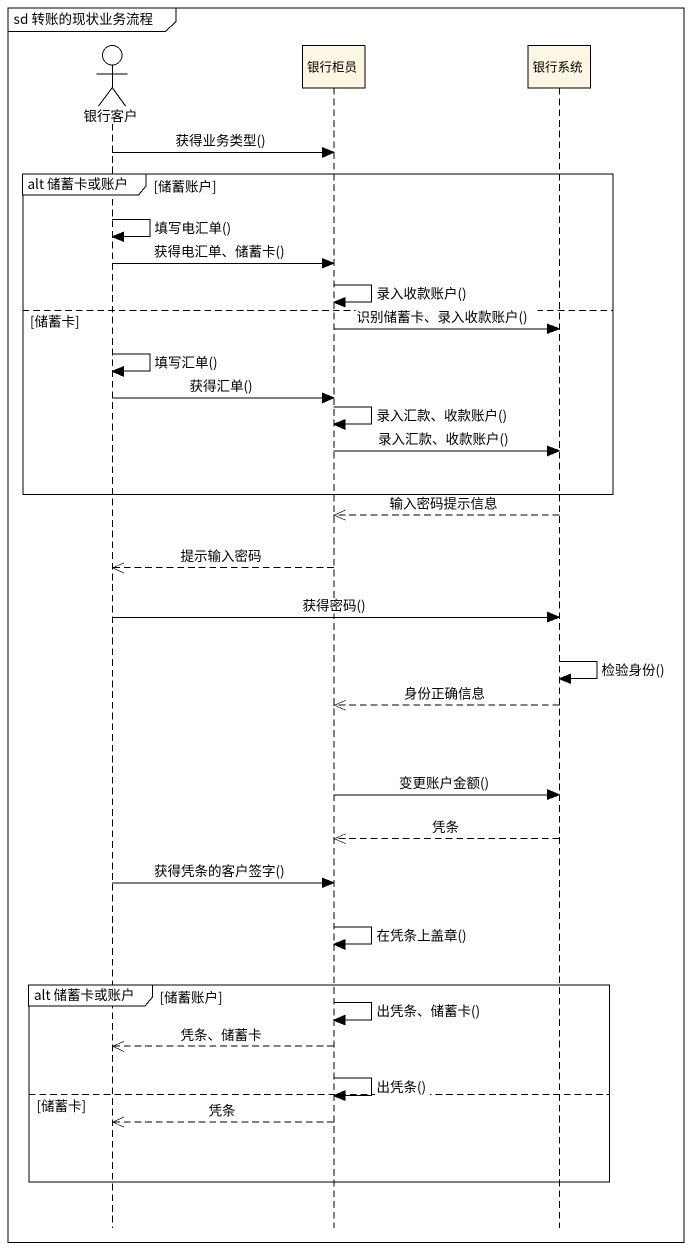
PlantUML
@startuml
mainframe sd 转账的现状业务流程
hide footbox
actor 银行客户
participant 银行柜员
participant 银行系统

银行客户 -> 银行柜员 : 获得业务类型()
group alt 储蓄卡或账户 [储蓄账户]
  银行客户 -> 银行客户 : 填写电汇单()
  银行客户 -> 银行柜员 : 获得电汇单、储蓄卡()
  银行柜员 -> 银行柜员 : 录入收款账户()
else 储蓄卡
  银行柜员 -> 银行系统 : 识别储蓄卡、录入收款账户()
  银行客户 -> 银行客户 : 填写汇单()
  银行客户 -> 银行柜员 : 获得汇单()
  银行柜员 -> 银行柜员 : 录入汇款、收款账户()
  银行柜员 -> 银行系统 : 录入汇款、收款账户()
end
银行系统 -->> 银行柜员 : 输入密码提示信息
银行柜员 -->> 银行客户 : 提示输入密码
银行客户 -> 银行系统 : 获得密码()
银行系统 -> 银行系统 : 检验身份()
银行系统 -->> 银行柜员 : 身份正确信息
银行柜员 -> 银行系统 : 变更账户金额()
银行系统 -->> 银行柜员 : 凭条
银行客户 -> 银行柜员 : 获得凭条的客户签字()
银行柜员 -> 银行柜员 : 在凭条上盖章()
group alt 储蓄卡或账户 [储蓄账户]
  银行柜员 -> 银行柜员 : 出凭条、储蓄卡()
  银行柜员 -->> 银行客户 : 凭条、储蓄卡
  银行柜员 -> 银行柜员 : 出凭条()
else 储蓄卡
  银行柜员 -->> 银行客户 : 凭条
end
@enduml
